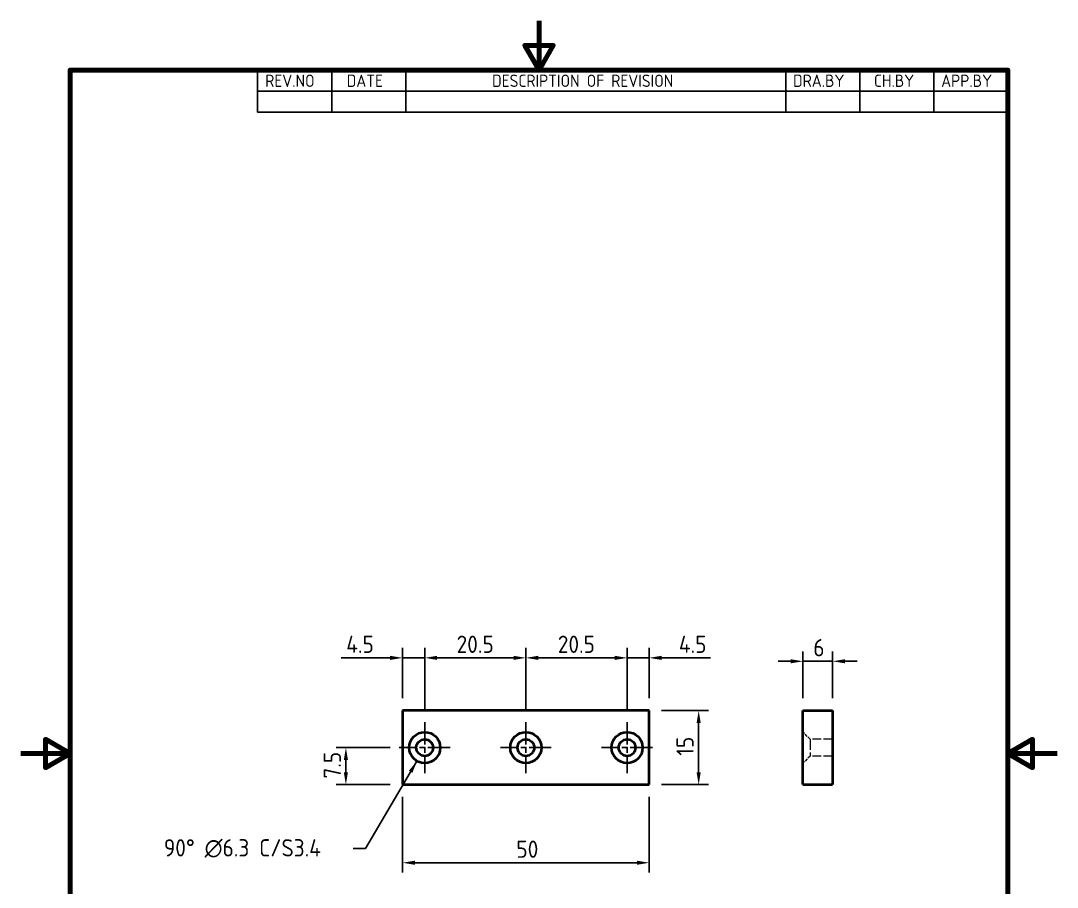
# Model space of a CAD drawing. Header units: millimetres. Extents: x 0 to 210, y 0 to 297.
# Drawn here: x 0 to 210, y 121.4 to 297 of the extents above; entities that cross this region are included whole.
import ezdxf

# ---------------------------------------------------------------- set-up
doc = ezdxf.new("R2010")
doc.units = ezdxf.units.MM
doc.linetypes.add('CHAIN', pattern=[0.35429999999999995, 0.2362, -0.0295, 0.0591, -0.0295])
doc.linetypes.add('DASHED', pattern=[0.2067, 0.1654, -0.0413])
doc.layers.get('0').update_dxf_attribs({"color": 3, "lineweight": 25})
for name, color, linetype, lineweight in [('가려진 것(ISO)', 2, 'DASHED', 18), ('가시적인 것(ISO)', 3, 'Continuous', 40), ('경계(ISO)', 7, 'Continuous', 70), ('기호(ISO)', 5, 'Continuous', 25), ('중심 표식(ISO)', 1, 'Continuous', 25), ('치수(ISO)', 7, 'Continuous', 25)]:
    doc.layers.add(name, color=color, linetype=linetype, lineweight=lineweight)
doc.styles.add('ISO Proportiona M2B', font='isocp.shx')
doc.styles.add('치수 텍스트_PSTEK_POSCO', font='isocp.shx')
doc.dimstyles.new('치수_PSTEK_POSCO', dxfattribs={"dimtxt": 3.5, "dimasz": 2.5, "dimexe": 2, "dimexo": 2.5, "dimgap": 1, "dimtad": 1, "dimrnd": 1e-08, "dimdsep": 46, "dimtxsty": '치수 텍스트_PSTEK_POSCO', "dimcen": 0.09, "dimdle": 10, "dimclrd": 7, "dimclre": 7, "dimclrt": 2, "dimadec": 1, "dimazin": 2, "dimtfac": 1, "dimtmove": 0, "dimatfit": 3, "dimfxl": 0, "dimtolj": 1, "dimlwd": -1, "dimlwe": -1, "dimarcsym": 0})
doc.dimstyles.new('치수_PSTEK_POSCO$7', dxfattribs={"dimtxt": 3.5, "dimasz": 2.5, "dimexe": 2, "dimexo": 2.5, "dimgap": 1, "dimtad": 1, "dimrnd": 1e-08, "dimdsep": 46, "dimtxsty": '치수 텍스트_PSTEK_POSCO', "dimcen": 0.09, "dimdle": 10, "dimclrd": 7, "dimclre": 7, "dimclrt": 2, "dimadec": 1, "dimazin": 2, "dimtfac": 1, "dimtmove": 0, "dimatfit": 3, "dimfxl": 0, "dimtolj": 1, "dimlwd": -1, "dimlwe": -1, "dimarcsym": 0})

# ---------------------------------------------------------------- blocks, each defined once
blk = doc.blocks.new('경계 Default Border')
at = {"layer": '경계(ISO)', "flags": 128}
for points in [[(105, 297.0000076293945), (105, 287.0000076293945), (102.1132469177246, 292.0000076293945), (107.8867530822754, 292.0000076293945), (105, 287.0000076293945)], [(10, 10), (10, 287.0000076293945), (200, 287.0000076293945), (200, 10), (10, 10)], [(0, 148.5000038146973), (10, 148.5000038146973), (5, 151.3867473602295), (5, 145.6132507324219), (10, 148.5000038146973)], [(210, 148.5000038146973), (200, 148.5000038146973), (205, 151.3867473602295), (205, 145.6132507324219), (200, 148.5000038146973)]]:
    blk.add_lwpolyline(points, dxfattribs=at)
blk = doc.blocks.new('리비전 내역')
at = {"layer": '기호(ISO)'}
for p, q in [((48.00000000000001, 287.0000076293945), (200, 287.0000076293945)), ((48.00000000000001, 287.0000076293945), (48.00000000000001, 282.7200076293945)), ((63.00000000000001, 287.0000076293945), (63.00000000000001, 282.7200076293945)), ((78, 287.0000076293945), (78, 282.7200076293945)), ((155, 287.0000076293945), (155, 282.7200076293945)), ((170, 287.0000076293945), (170, 282.7200076293945)), ((185, 287.0000076293945), (185, 282.7200076293945)), ((200, 287.0000076293945), (200, 282.7200076293945)), ((48.00000000000001, 282.7200076293945), (200, 282.7200076293945)), ((48.00000000000001, 282.7200076293945), (48.00000000000001, 278.4400076293945)), ((63.00000000000001, 282.7200076293945), (63.00000000000001, 278.4400076293945)), ((78, 282.7200076293945), (78, 278.4400076293945)), ((155, 282.7200076293945), (155, 278.4400076293945)), ((170, 282.7200076293945), (170, 278.4400076293945)), ((185, 282.7200076293945), (185, 278.4400076293945)), ((200, 282.7200076293945), (200, 278.4400076293945)), ((48.00000000000001, 278.4400076293945), (200, 278.4400076293945))]:
    blk.add_line(p, q, dxfattribs=at)
at = {"layer": '기호(ISO)', "color": 2, "char_height": 2.5, "attachment_point": 7, "style": 'ISO Proportiona M2B'}
for s, insert in [('REV.NO', (49.5271157026291, 283.5831900503393)), ('DATE', (66.05423110723495, 283.5831900503393)), ('DESCRIPTION OF REVISION', (95.50702043336295, 283.5831900503393)), ('DRA.BY', (156.4757339553203, 283.5831900503393)), ('CH.BY', (172.8642915086116, 283.5831900503393)), ('APP.BY', (186.4777339604403, 283.5831900503393))]:
    blk.add_mtext(s, dxfattribs=dict(at, insert=insert))
blk = doc.blocks.new('*D22')
at = {"layer": 'Defpoints', "color": 0, "transparency": 16777216}
for p in [(81.84420387745966, 167.8926870222415), (77.34420387745968, 157.200252288927), (81.84420387745966, 154.850252288927)]:
    blk.add_point(p, dxfattribs=at)
at = {"layer": '치수(ISO)', "color": 7, "transparency": 16777216}
for p, q in [((77.34420387745968, 159.700252288927), (77.34420387745968, 169.8926870222415)), ((81.84420387745966, 157.350252288927), (81.84420387745966, 169.8926870222415)), ((74.84420387745968, 167.8926870222415), (64.94922913062908, 167.8926870222415)), ((81.84420387745966, 167.8926870222415), (77.34420387745968, 167.8926870222415)), ((84.34420387745966, 167.8926870222415), (86.84420387745966, 167.8926870222415))]:
    blk.add_line(p, q, dxfattribs=at)
for points in [[(74.84420387745968, 168.3093536889082), (74.84420387745968, 167.4760203555749), (77.34420387745968, 167.8926870222415)], [(84.34420387745966, 168.3093536889082), (84.34420387745966, 167.4760203555749), (81.84420387745966, 167.8926870222415)]]:
    blk.add_solid(points, dxfattribs=at)
at = {"layer": '치수(ISO)', "color": 2, "transparency": 16777216, "insert": (65.94922913062909, 170.6426870222415), "char_height": 3.5, "attachment_point": 4, "style": '치수 텍스트_PSTEK_POSCO'}
blk.add_mtext('\\A1;4.5', dxfattribs=at)
blk = doc.blocks.new('*D23')
at = {"layer": 'Defpoints', "color": 0, "transparency": 16777216}
for p in [(102.3442038774597, 167.8926870222415), (81.84420387745966, 154.850252288927), (102.3442038774597, 154.850252288927)]:
    blk.add_point(p, dxfattribs=at)
at = {"layer": '치수(ISO)', "color": 7, "transparency": 16777216}
for p, q in [((81.84420387745966, 157.350252288927), (81.84420387745966, 169.8926870222415)), ((102.3442038774597, 157.350252288927), (102.3442038774597, 169.8926870222415)), ((84.34420387745966, 167.8926870222415), (99.84420387745968, 167.8926870222415))]:
    blk.add_line(p, q, dxfattribs=at)
for points in [[(84.34420387745966, 168.3093536889082), (84.34420387745966, 167.4760203555749), (81.84420387745966, 167.8926870222415)], [(99.84420387745968, 168.3093536889082), (99.84420387745968, 167.4760203555749), (102.3442038774597, 167.8926870222415)]]:
    blk.add_solid(points, dxfattribs=at)
at = {"layer": '치수(ISO)', "color": 2, "transparency": 16777216, "insert": (88.31227752766642, 170.6430315104305), "char_height": 3.5, "attachment_point": 4, "style": '치수 텍스트_PSTEK_POSCO'}
blk.add_mtext('\\A1;20.5', dxfattribs=at)
blk = doc.blocks.new('*D24')
at = {"layer": 'Defpoints', "color": 0, "transparency": 16777216}
for p in [(122.8442038774597, 167.8926870222415), (102.3442038774597, 154.850252288927), (122.8442038774597, 154.850252288927)]:
    blk.add_point(p, dxfattribs=at)
at = {"layer": '치수(ISO)', "color": 7, "transparency": 16777216}
for p, q in [((102.3442038774597, 157.350252288927), (102.3442038774597, 169.8926870222415)), ((122.8442038774597, 157.350252288927), (122.8442038774597, 169.8926870222415)), ((104.8442038774597, 167.8926870222415), (120.3442038774597, 167.8926870222415))]:
    blk.add_line(p, q, dxfattribs=at)
for points in [[(104.8442038774597, 168.3093536889082), (104.8442038774597, 167.4760203555749), (102.3442038774597, 167.8926870222415)], [(120.3442038774597, 168.3093536889082), (120.3442038774597, 167.4760203555749), (122.8442038774597, 167.8926870222415)]]:
    blk.add_solid(points, dxfattribs=at)
at = {"layer": '치수(ISO)', "color": 2, "transparency": 16777216, "insert": (108.8122775276664, 170.6430315104305), "char_height": 3.5, "attachment_point": 4, "style": '치수 텍스트_PSTEK_POSCO'}
blk.add_mtext('\\A1;20.5', dxfattribs=at)
blk = doc.blocks.new('*D25')
at = {"layer": 'Defpoints', "color": 0, "transparency": 16777216}
for p in [(127.3442038774597, 167.8926870222415), (127.3442038774597, 157.200252288927), (122.8442038774597, 154.850252288927)]:
    blk.add_point(p, dxfattribs=at)
at = {"layer": '치수(ISO)', "color": 7, "transparency": 16777216}
for p, q in [((122.8442038774597, 157.350252288927), (122.8442038774597, 169.8926870222415)), ((127.3442038774597, 159.700252288927), (127.3442038774597, 169.8926870222415)), ((120.3442038774597, 167.8926870222415), (117.8442038774597, 167.8926870222415)), ((122.8442038774597, 167.8926870222415), (127.3442038774597, 167.8926870222415)), ((129.8442038774597, 167.8926870222415), (139.7391786242902, 167.8926870222415))]:
    blk.add_line(p, q, dxfattribs=at)
for points in [[(120.3442038774597, 168.3093536889082), (120.3442038774597, 167.4760203555749), (122.8442038774597, 167.8926870222415)], [(129.8442038774597, 168.3093536889082), (129.8442038774597, 167.4760203555749), (127.3442038774597, 167.8926870222415)]]:
    blk.add_solid(points, dxfattribs=at)
at = {"layer": '치수(ISO)', "color": 2, "transparency": 16777216, "insert": (133.3442038774597, 170.6426870222415), "char_height": 3.5, "attachment_point": 4, "style": '치수 텍스트_PSTEK_POSCO'}
blk.add_mtext('\\A1;4.5', dxfattribs=at)
blk = doc.blocks.new('*D26')
at = {"layer": 'Defpoints', "color": 0, "transparency": 16777216}
for p in [(65.87631330931977, 149.700252288927), (77.34420387745968, 149.700252288927), (77.34420387745968, 142.200252288927)]:
    blk.add_point(p, dxfattribs=at)
at = {"layer": '치수(ISO)', "color": 7, "transparency": 16777216}
for p, q in [((74.84420387745968, 149.700252288927), (63.87631330931978, 149.700252288927)), ((65.87631330931977, 144.700252288927), (65.87631330931977, 147.200252288927)), ((74.84420387745968, 142.200252288927), (63.87631330931977, 142.200252288927))]:
    blk.add_line(p, q, dxfattribs=at)
for points in [[(65.4596466426531, 147.200252288927), (66.29297997598644, 147.200252288927), (65.87631330931977, 149.700252288927)], [(65.4596466426531, 144.700252288927), (66.29297997598644, 144.700252288927), (65.87631330931977, 142.200252288927)]]:
    blk.add_solid(points, dxfattribs=at)
at = {"layer": '치수(ISO)', "color": 2, "transparency": 16777216, "insert": (63.12631330931975, 143.4277649155117), "char_height": 3.5, "attachment_point": 4, "rotation": 90, "style": '치수 텍스트_PSTEK_POSCO'}
blk.add_mtext('\\A1;7.5', dxfattribs=at)
blk = doc.blocks.new('*D27')
at = {"layer": 'Defpoints', "color": 0, "transparency": 16777216}
for p in [(77.34420387745968, 142.200252288927), (127.3442038774597, 142.200252288927), (127.3442038774597, 126.374324351969)]:
    blk.add_point(p, dxfattribs=at)
at = {"layer": '치수(ISO)', "color": 7, "transparency": 16777216}
for p, q in [((77.34420387745968, 139.700252288927), (77.34420387745968, 124.374324351969)), ((127.3442038774597, 139.700252288927), (127.3442038774597, 124.374324351969)), ((79.84420387745968, 126.374324351969), (124.8442038774597, 126.374324351969))]:
    blk.add_line(p, q, dxfattribs=at)
for points in [[(79.84420387745968, 126.7909910186356), (79.84420387745968, 125.9576576853023), (77.34420387745968, 126.374324351969)], [(124.8442038774597, 126.7909910186356), (124.8442038774597, 125.9576576853023), (127.3442038774597, 126.374324351969)]]:
    blk.add_solid(points, dxfattribs=at)
at = {"layer": '치수(ISO)', "color": 2, "transparency": 16777216, "insert": (100.4178259247038, 129.124324351969), "char_height": 3.5, "attachment_point": 4, "style": '치수 텍스트_PSTEK_POSCO'}
blk.add_mtext('\\A1;50', dxfattribs=at)
blk = doc.blocks.new('*D28')
at = {"layer": 'Defpoints', "color": 0, "transparency": 16777216}
for p in [(127.3442038774597, 157.200252288927), (137.3442038774597, 157.200252288927), (127.3442038774597, 142.200252288927)]:
    blk.add_point(p, dxfattribs=at)
at = {"layer": '치수(ISO)', "color": 7, "transparency": 16777216}
for p, q in [((129.8442038774597, 157.200252288927), (139.3442038774597, 157.200252288927)), ((137.3442038774597, 144.700252288927), (137.3442038774597, 154.700252288927)), ((129.8442038774597, 142.200252288927), (139.3442038774597, 142.200252288927))]:
    blk.add_line(p, q, dxfattribs=at)
for points in [[(136.927537210793, 154.700252288927), (137.7608705441264, 154.700252288927), (137.3442038774597, 157.200252288927)], [(136.927537210793, 144.700252288927), (137.7608705441264, 144.700252288927), (137.3442038774597, 142.200252288927)]]:
    blk.add_solid(points, dxfattribs=at)
at = {"layer": '치수(ISO)', "color": 2, "transparency": 16777216, "insert": (134.5942038774597, 148.0527649155117), "char_height": 3.5, "attachment_point": 4, "rotation": 90, "style": '치수 텍스트_PSTEK_POSCO'}
blk.add_mtext('\\A1;15', dxfattribs=at)
blk = doc.blocks.new('*D29')
at = {"layer": 'Defpoints', "color": 0, "transparency": 16777216}
for p in [(164.4737135031744, 167.200252288927), (158.4737135031743, 157.200252288927), (164.4737135031744, 157.200252288927)]:
    blk.add_point(p, dxfattribs=at)
at = {"layer": '치수(ISO)', "color": 7, "transparency": 16777216}
for p, q in [((158.4737135031743, 159.700252288927), (158.4737135031743, 169.200252288927)), ((164.4737135031744, 159.700252288927), (164.4737135031744, 169.200252288927)), ((155.9737135031743, 167.200252288927), (153.4737135031743, 167.200252288927)), ((158.4737135031743, 167.200252288927), (164.4737135031744, 167.200252288927)), ((166.9737135031744, 167.200252288927), (169.4737135031744, 167.200252288927))]:
    blk.add_line(p, q, dxfattribs=at)
for points in [[(155.9737135031743, 167.6169189555936), (155.9737135031743, 166.7835856222603), (158.4737135031743, 167.200252288927)], [(166.9737135031744, 167.6169189555936), (166.9737135031744, 166.7835856222603), (164.4737135031744, 167.200252288927)]]:
    blk.add_solid(points, dxfattribs=at)
at = {"layer": '치수(ISO)', "color": 2, "transparency": 16777216, "insert": (160.5821780701035, 169.950252288927), "char_height": 3.5, "attachment_point": 4, "style": '치수 텍스트_PSTEK_POSCO'}
blk.add_mtext('\\A1;6', dxfattribs=at)

msp = doc.modelspace()

# ---------------------------------------------------------------- linework, layer by layer
at = {"layer": '가려진 것(ISO)', "ltscale": 3.905689239501953}
for p, q in [((159.923713503173, 151.400252288927), (158.473713503173, 152.850252288927)), ((159.923713503173, 148.000252288927), (158.473713503173, 146.550252288927))]:
    msp.add_line(p, q, dxfattribs=at)
at = {"layer": '가려진 것(ISO)', "ltscale": 12.91898250579834}
msp.add_line((159.923713503173, 151.400252288927), (159.923713503173, 148.000252288927), dxfattribs=at)
at = {"layer": '가려진 것(ISO)', "ltscale": 11.0062894821167}
for p, q in [((164.473713503173, 151.400252288927), (159.923713503173, 151.400252288927)), ((164.473713503173, 148.000252288927), (159.923713503173, 148.000252288927))]:
    msp.add_line(p, q, dxfattribs=at)
at = {"layer": '가시적인 것(ISO)'}
for p, q in [((127.3442038774597, 157.200252288927), (77.34420387745968, 157.200252288927)), ((77.34420387745968, 157.200252288927), (77.34420387745968, 142.200252288927)), ((127.3442038774597, 142.200252288927), (127.3442038774597, 157.200252288927)), ((158.4737135031743, 142.200252288927), (158.4737135031743, 157.200252288927)), ((158.4737135031743, 157.200252288927), (164.4737135031744, 157.200252288927)), ((164.4737135031744, 157.200252288927), (164.4737135031744, 142.200252288927)), ((77.34420387745968, 142.200252288927), (127.3442038774597, 142.200252288927)), ((158.4737135031743, 142.200252288927), (164.4737135031744, 142.200252288927))]:
    msp.add_line(p, q, dxfattribs=at)
for centre, radius in [((81.84420387745966, 149.700252288927), 3.149999999999999), ((81.84420387745966, 149.700252288927), 1.7), ((102.3442038774597, 149.700252288927), 3.149999999999999), ((102.3442038774597, 149.700252288927), 1.7), ((122.8442038774597, 149.700252288927), 3.149999999999999), ((122.8442038774597, 149.700252288927), 1.7)]:
    msp.add_circle(centre, radius, dxfattribs=at)
at = {"layer": '중심 표식(ISO)', "linetype": 'CHAIN', "ltscale": 19.05165100097656}
for p, q in [((81.84420387745966, 154.850252288927), (81.84420387745966, 144.550252288927)), ((102.3442038774597, 154.850252288927), (102.3442038774597, 144.550252288927)), ((122.8442038774597, 154.850252288927), (122.8442038774597, 144.550252288927)), ((86.99420387745967, 149.700252288927), (76.69420387745967, 149.700252288927)), ((107.4942038774597, 149.700252288927), (97.19420387745967, 149.700252288927)), ((127.9942038774597, 149.700252288927), (117.6942038774597, 149.700252288927))]:
    msp.add_line(p, q, dxfattribs=at)

# ---------------------------------------------------------------- block references
msp.add_blockref('경계 Default Border', (0, 0))
at = {"layer": '기호(ISO)'}
msp.add_blockref('리비전 내역', (0, 0), dxfattribs=at)

# ---------------------------------------------------------------- texts
at = {"layer": '기호(ISO)', "color": 2, "insert": (28.99353435206916, 129.2816520881175), "char_height": 3.499999940395355, "width": 37.36073800325394, "attachment_point": 4, "line_spacing_factor": 0.612500011920929, "style": '치수 텍스트_PSTEK_POSCO'}
msp.add_mtext('{90° \\fAIGDT|b0|i0;\\H3.5000;n\\fisocp|b0|i0;\\H3.5000;6.3 C/S3.4}', dxfattribs=at)

# ---------------------------------------------------------------- dimensions: what is measured, and where the dimension line sits
at = {"layer": '치수(ISO)', "color": 7}
for base, p1, p2, angle, override, picture, middle in [((81.84420387745966, 167.8926870222415), (77.34420387745968, 157.200252288927), (81.84420387745966, 154.850252288927), 180, {"dimdec": 2, "dimtp": 0, "dimtm": -0, "dimtdec": 2, "dimtofl": 1, "dimatfit": 1}, '*D22', (68.64671650404438, 167.8926870222415)), ((102.3442038774597, 167.8926870222415), (81.84420387745966, 154.850252288927), (102.3442038774597, 154.850252288927), 180, {"dimdec": 2, "dimtp": 0, "dimtm": -0, "dimtdec": 2, "dimtofl": 0, "dimatfit": 1}, '*D23', (92.10420387745967, 167.8926870222415)), ((122.8442038774597, 167.8926870222415), (102.3442038774597, 154.850252288927), (122.8442038774597, 154.850252288927), 180, {"dimdec": 2, "dimtp": 0, "dimtm": -0, "dimtdec": 2, "dimtofl": 0, "dimatfit": 1}, '*D24', (112.6042038774597, 167.8926870222415)), ((127.3442038774597, 167.8926870222415), (122.8442038774597, 154.850252288927), (127.3442038774597, 157.200252288927), 180, {"dimdec": 2, "dimtp": 0, "dimtm": -0, "dimtdec": 2, "dimtofl": 1, "dimatfit": 1}, '*D25', (136.041691250875, 167.8926870222415)), ((164.4737135031744, 167.200252288927), (158.4737135031743, 157.200252288927), (164.4737135031744, 157.200252288927), 180, {"dimdec": 2, "dimtp": 0, "dimtm": -0, "dimtdec": 2, "dimtofl": 1, "dimatfit": 1}, '*D29', (161.4737135031743, 167.200252288927)), ((137.3442038774597, 157.200252288927), (127.3442038774597, 142.200252288927), (127.3442038774597, 157.200252288927), 90, {"dimdec": 2, "dimtp": 0, "dimtm": -0, "dimtdec": 2, "dimtofl": 0, "dimatfit": 1}, '*D28', (137.3442038774597, 149.700252288927)), ((65.87631330931977, 149.700252288927), (77.34420387745968, 142.200252288927), (77.34420387745968, 149.700252288927), 270, {"dimdec": 2, "dimtp": 0, "dimtm": -0, "dimtdec": 2, "dimtofl": 0, "dimatfit": 1}, '*D26', (65.87631330931976, 145.950252288927)), ((127.3442038774597, 126.374324351969), (77.34420387745968, 142.200252288927), (127.3442038774597, 142.200252288927), 180, {"dimdec": 2, "dimtp": 0, "dimtm": -0, "dimtdec": 2, "dimtofl": 0, "dimatfit": 1}, '*D27', (102.3442038774597, 126.374324351969))]:
    dim = msp.add_linear_dim(base=base, p1=p1, p2=p2, angle=angle, dimstyle='치수_PSTEK_POSCO', override=override, dxfattribs=at)
    dim.commit()
    dim.dimension.update_dxf_attribs({"geometry": picture, "text_midpoint": middle, "dimtype": 160})

# ---------------------------------------------------------------- leaders
at = {"layer": '기호(ISO)', "color": 7, "annotation_type": 0, "has_hookline": 1, "hookline_direction": 1, "text_width": 35.18758084151297}
msp.add_leader([(80.26920387745912, 146.9722722670063), (69.8542723553231, 129.2816520881175), (67.3542723553231, 129.2816520881175)], dimstyle='치수_PSTEK_POSCO$7', override={"dimtad": 0}, dxfattribs=at)

doc.saveas('drawing.dxf')
